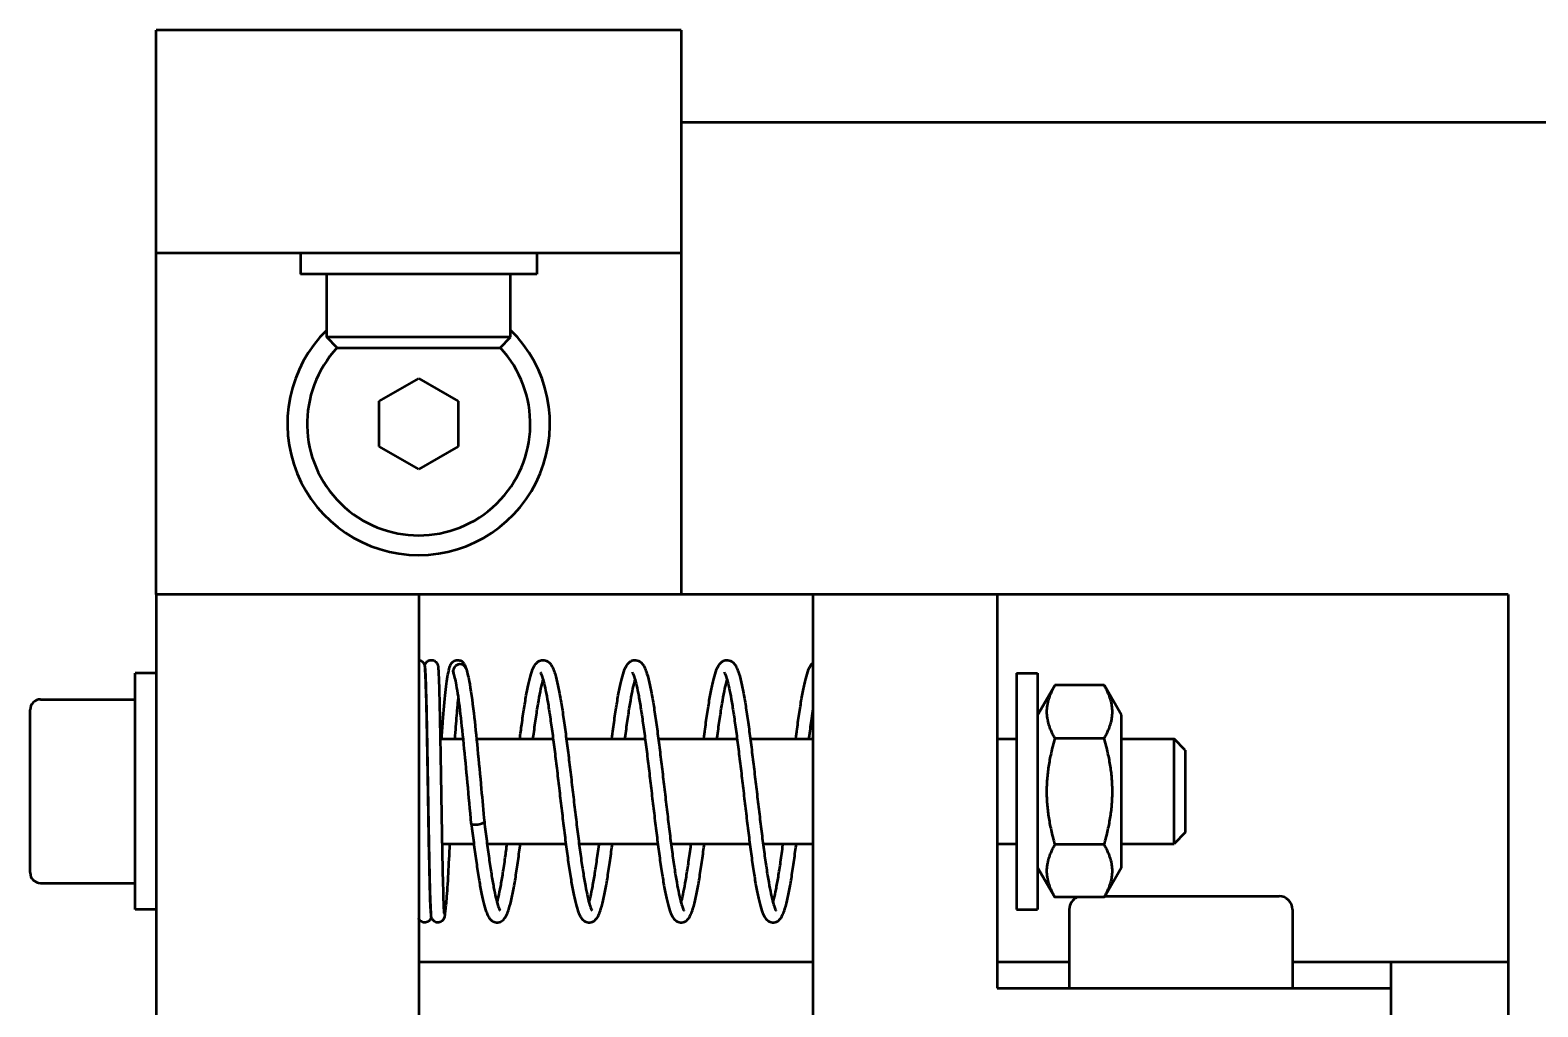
# Model space of a CAD drawing. Header units: millimetres. Extents: x -2685 to 3000, y -4484 to 2121.
# Drawn here: x 403.2 to 460.7, y 721.3 to 758.6 of the extents above; entities that cross this region are included whole.
import ezdxf

# ---------------------------------------------------------------- set-up
doc = ezdxf.new("R2010")
doc.units = ezdxf.units.MM
doc.header["$LTSCALE"] = 7.142857
doc.layers.add('Visible (ISO)', color=7, linetype='Continuous', lineweight=50)

msp = doc.modelspace()

# ---------------------------------------------------------------- linework, layer by layer
at = {"layer": 'Visible (ISO)'}
for p, q in [((428.027, 758.561), (408.027, 758.561)), ((408.027, 750.061), (408.027, 758.561)), ((428.027, 758.561), (428.027, 750.061)), ((428.027, 755.061), (516.112, 755.061)), ((428.027, 750.061), (408.027, 750.061)), ((408.027, 737.061), (408.027, 750.061)), ((413.527, 750.061), (413.527, 749.261)), ((422.527, 750.061), (422.527, 749.261)), ((428.027, 750.061), (428.027, 737.061)), ((422.527, 749.261), (413.527, 749.261)), ((414.527, 746.861), (414.527, 749.261)), ((421.527, 746.861), (421.527, 749.261)), ((421.527, 746.861), (414.527, 746.861)), ((414.927, 746.461), (414.527, 746.861)), ((421.127, 746.461), (421.527, 746.861)), ((414.927, 746.461), (421.127, 746.461)), ((416.527, 744.427), (418.027, 745.293)), ((418.027, 745.293), (419.527, 744.427)), ((416.527, 742.695), (416.527, 744.427)), ((419.527, 744.427), (419.527, 742.695)), ((418.027, 741.829), (416.527, 742.695)), ((419.527, 742.695), (418.027, 741.829)), ((418.027, 737.061), (408.027, 737.061)), ((408.027, 737.061), (408.027, 687.061)), ((433.057, 737.061), (418.027, 737.061)), ((418.027, 737.061), (418.027, 687.061)), ((440.057, 737.061), (433.057, 737.061)), ((433.057, 735.061), (433.057, 737.061)), ((459.527, 737.061), (440.057, 737.061)), ((440.057, 737.061), (440.057, 735.061)), ((459.527, 737.061), (459.527, 723.061)), ((433.057, 689.061), (433.057, 735.061)), ((440.057, 735.061), (440.057, 722.061)), ((407.227, 725.061), (407.227, 734.061)), ((408.027, 734.061), (407.227, 734.061)), ((440.797, 734.061), (440.797, 725.061)), ((440.797, 734.061), (441.597, 734.061)), ((441.597, 734.061), (441.597, 725.061)), ((441.597, 732.461), (442.252, 733.595)), ((444.138, 733.603), (442.256, 733.603)), ((444.797, 732.461), (444.143, 733.595)), ((403.627, 733.061), (407.227, 733.061)), ((403.227, 726.461), (403.227, 732.661)), ((444.797, 726.661), (444.797, 732.461)), ((418.343, 731.561), (418.349, 731.561)), ((418.846, 731.561), (419.726, 731.561)), ((420.228, 731.561), (423.146, 731.561)), ((423.65, 731.561), (426.65, 731.561)), ((427.154, 731.561), (430.154, 731.561)), ((430.658, 731.561), (433.057, 731.561)), ((440.057, 731.561), (440.797, 731.561)), ((444.138, 731.571), (442.256, 731.571)), ((444.797, 731.561), (446.797, 731.561)), ((446.797, 727.561), (446.797, 731.561)), ((447.227, 731.132), (446.797, 731.561)), ((447.227, 731.132), (447.227, 727.991)), ((447.227, 727.991), (446.797, 727.561)), ((418.413, 727.561), (418.418, 727.561)), ((418.916, 727.561), (420.127, 727.561)), ((420.631, 727.561), (423.631, 727.561)), ((424.135, 727.561), (427.135, 727.561)), ((427.639, 727.561), (430.639, 727.561)), ((431.143, 727.561), (433.057, 727.561)), ((440.057, 727.561), (440.797, 727.561)), ((444.138, 727.529), (442.256, 727.529)), ((444.797, 727.561), (446.797, 727.561)), ((441.597, 726.661), (442.252, 725.527)), ((444.797, 726.661), (444.143, 725.527)), ((403.627, 726.061), (407.227, 726.061)), ((444.138, 725.52), (442.256, 725.52)), ((444.162, 725.561), (450.807, 725.561)), ((408.027, 725.061), (407.227, 725.061)), ((440.797, 725.061), (441.597, 725.061)), ((442.807, 725.061), (442.807, 722.061)), ((451.307, 725.061), (451.307, 722.061)), ((418.027, 723.061), (433.057, 723.061)), ((440.057, 723.061), (442.807, 723.061)), ((451.307, 723.061), (459.527, 723.061)), ((455.057, 723.061), (455.057, 722.061)), ((459.527, 723.061), (459.527, 714.32)), ((440.057, 722.061), (455.057, 722.061)), ((455.057, 722.061), (455.057, 717.061))]:
    msp.add_line(p, q, dxfattribs=at)
for centre, radius, start, end in [((418.027, 743.561), 5, 134.427, 45.573), ((418.027, 743.561), 4.25, 136.9069, 43.0931), ((403.627, 732.661), 0.4, 90, 180), ((403.627, 726.461), 0.4, 180, 270), ((443.307, 725.061), 0.5, 113.48897, 180), ((450.807, 725.061), 0.5, 0, 90)]:
    msp.add_arc(centre, radius, start, end, dxfattribs=at)
for centre, major_axis, ratio, start_param, end_param in [((419.591, 734.158), (-0.227, -0.106), 0.961085, 4.29166, 6.199943), ((419.591, 734.158), (0.227, 0.106), 0.961085, 6.202865, 7.433253), ((420.279, 728.363), (-0.248, -0.03), 0.250442, 6.276756, 7.823608), ((420.279, 728.363), (0.248, 0.03), 0.250442, 4.682015, 6.27674), ((418.778, 724.965), (0.227, -0.106), 0.961085, 0.3549, 1.049403)]:
    msp.add_ellipse(centre, major_axis=major_axis, ratio=ratio, start_param=start_param, end_param=end_param, dxfattribs=at)
for points, knots in [([(418.027, 734.56), (418.055, 734.557), (418.083, 734.55), (418.132, 734.527), (418.155, 734.511), (418.19, 734.478), (418.204, 734.461), (418.223, 734.431), (418.23, 734.418), (418.24, 734.395), (418.243, 734.386), (418.25, 734.363), (418.252, 734.353), (418.259, 734.316), (418.261, 734.295), (418.272, 734.186), (418.279, 734.064), (418.296, 733.654), (418.305, 733.318), (418.323, 732.555), (418.332, 732.131), (418.349, 731.222), (418.358, 730.726), (418.375, 729.725), (418.384, 729.207), (418.393, 728.656), (418.394, 728.601), (418.395, 728.519), (418.396, 728.492), (418.398, 728.384), (418.399, 728.303), (418.405, 727.981), (418.409, 727.744), (418.422, 727.056), (418.431, 726.626), (418.448, 725.899), (418.456, 725.591), (418.473, 725.129), (418.482, 724.964), (418.491, 724.886), (418.492, 724.877), (418.492, 724.877)], [0, 0, 0, 0, 0.008911, 0.008911, 0.017568, 0.017568, 0.025826, 0.025826, 0.033146, 0.033146, 0.041498, 0.041498, 0.056044, 0.056044, 0.096784, 0.096784, 0.219741, 0.219741, 0.390081, 0.390081, 0.542507, 0.542507, 0.694299, 0.694299, 0.845828, 0.845828, 0.862559, 0.862559, 0.870932, 0.870932, 0.896061, 0.896061, 0.971662, 0.971662, 1.124906, 1.124906, 1.275851, 1.275851, 1.426063, 1.426063, 1.457854, 1.457854, 1.457854, 1.457854]), ([(418.255, 734.338), (418.256, 734.348), (418.259, 734.358), (418.266, 734.384), (418.271, 734.402), (418.291, 734.439), (418.299, 734.452), (418.321, 734.48), (418.336, 734.495), (418.372, 734.523), (418.392, 734.535), (418.439, 734.553), (418.466, 734.559), (418.521, 734.562), (418.549, 734.559), (418.601, 734.544), (418.626, 734.532), (418.669, 734.503), (418.688, 734.485), (418.714, 734.452), (418.724, 734.436), (418.737, 734.411), (418.741, 734.4), (418.749, 734.379), (418.751, 734.369), (418.758, 734.342), (418.76, 734.329), (418.768, 734.275), (418.772, 734.229), (418.782, 734.073), (418.788, 733.945), (418.803, 733.535), (418.812, 733.203), (418.829, 732.442), (418.838, 732.009), (418.855, 731.087), (418.864, 730.587), (418.881, 729.583), (418.889, 729.065), (418.899, 728.511), (418.9, 728.452), (418.901, 728.392)], [1.3246507, 1.3246507, 1.3246507, 1.3246507, 1.3394872, 1.3394872, 1.354196, 1.354196, 1.3606528, 1.3606528, 1.3681235, 1.3681235, 1.3757621, 1.3757621, 1.3842489, 1.3842489, 1.392938, 1.392938, 1.4016289, 1.4016289, 1.4101799, 1.4101799, 1.4178967, 1.4178967, 1.4253293, 1.4253293, 1.4359819, 1.4359819, 1.4590579, 1.4590579, 1.5282563, 1.5282563, 1.6325398, 1.6325398, 1.7926494, 1.7926494, 1.9451182, 1.9451182, 2.0968689, 2.0968689, 2.2483829, 2.2483829, 2.2668316, 2.2668316, 2.2668316, 2.2668316]), ([(418.897, 731.561), (418.914, 731.784), (418.93, 731.999), (418.981, 732.626), (419.015, 733.01), (419.084, 733.645), (419.119, 733.901), (419.176, 734.186), (419.195, 734.265), (419.241, 734.38), (419.259, 734.422), (419.325, 734.492), (419.35, 734.512), (419.403, 734.541), (419.428, 734.55), (419.499, 734.565), (419.547, 734.562), (419.627, 734.538), (419.659, 734.519), (419.711, 734.477), (419.73, 734.454), (419.769, 734.398), (419.783, 734.368), (419.808, 734.305), (419.819, 734.272), (419.829, 734.236)], [0.082022, 0.082022, 0.082022, 0.082022, 0.1551756, 0.1551756, 0.3079284, 0.3079284, 0.4623363, 0.4623363, 0.5463949, 0.5463949, 0.5948736, 0.5948736, 0.6139447, 0.6139447, 0.6268681, 0.6268681, 0.6479945, 0.6479945, 0.6671239, 0.6671239, 0.6891397, 0.6891397, 0.7246237, 0.7246237, 0.7621072, 0.7621072, 0.7621072, 0.7621072]), ([(421.879, 731.561), (421.903, 731.75), (421.928, 731.932), (421.983, 732.328), (422.013, 732.537), (422.074, 732.93), (422.105, 733.113), (422.168, 733.451), (422.199, 733.605), (422.265, 733.884), (422.299, 734.007), (422.378, 734.235), (422.418, 734.332), (422.514, 734.449), (422.54, 734.475), (422.608, 734.523), (422.65, 734.544), (422.767, 734.569), (422.844, 734.557), (422.966, 734.501), (423.008, 734.459), (423.086, 734.362), (423.116, 734.304), (423.172, 734.176), (423.197, 734.108), (423.259, 733.905), (423.296, 733.757), (423.365, 733.434), (423.398, 733.264), (423.461, 732.896), (423.492, 732.7), (423.554, 732.284), (423.584, 732.064), (423.645, 731.607), (423.675, 731.37), (423.736, 730.883), (423.766, 730.633), (423.826, 730.128), (423.856, 729.872), (423.916, 729.362), (423.946, 729.107), (424.006, 728.604), (424.035, 728.356), (424.095, 727.873), (424.125, 727.639), (424.184, 727.19), (424.214, 726.976), (424.272, 726.573), (424.302, 726.384), (424.36, 726.038), (424.389, 725.88), (424.445, 725.602), (424.473, 725.48), (424.525, 725.28), (424.55, 725.199), (424.593, 725.085), (424.612, 725.047), (424.627, 725.022), (424.63, 725.019), (424.63, 725.019)], [3.313874, 3.313874, 3.313874, 3.313874, 3.444128, 3.444128, 3.606899, 3.606899, 3.770973, 3.770973, 3.937805, 3.937805, 4.111942, 4.111942, 4.314761, 4.314761, 4.374744, 4.374744, 4.432842, 4.432842, 4.511947, 4.511947, 4.603419, 4.603419, 4.728556, 4.728556, 4.846411, 4.846411, 5.037531, 5.037531, 5.20808, 5.20808, 5.373558, 5.373558, 5.537003, 5.537003, 5.699435, 5.699435, 5.861275, 5.861275, 6.022712, 6.022712, 6.183822, 6.183822, 6.344607, 6.344607, 6.505003, 6.505003, 6.664842, 6.664842, 6.82377, 6.82377, 6.981017, 6.981017, 7.134784, 7.134784, 7.280475, 7.280475, 7.406544, 7.406544, 7.458363, 7.458363, 7.458363, 7.458363]), ([(425.383, 731.561), (425.4, 731.691), (425.416, 731.818), (425.464, 732.167), (425.494, 732.382), (425.555, 732.787), (425.586, 732.977), (425.648, 733.329), (425.679, 733.491), (425.744, 733.785), (425.777, 733.915), (425.851, 734.153), (425.889, 734.255), (425.973, 734.397), (426.008, 734.447), (426.103, 734.518), (426.146, 734.541), (426.265, 734.569), (426.343, 734.559), (426.466, 734.503), (426.508, 734.462), (426.586, 734.368), (426.616, 734.312), (426.672, 734.187), (426.697, 734.118), (426.76, 733.916), (426.797, 733.768), (426.867, 733.446), (426.899, 733.276), (426.963, 732.909), (426.994, 732.714), (427.055, 732.299), (427.086, 732.08), (427.147, 731.624), (427.177, 731.387), (427.237, 730.9), (427.267, 730.651), (427.328, 730.146), (427.358, 729.89), (427.418, 729.379), (427.447, 729.124), (427.507, 728.621), (427.537, 728.373), (427.597, 727.89), (427.626, 727.655), (427.686, 727.206), (427.715, 726.991), (427.774, 726.586), (427.803, 726.397), (427.862, 726.049), (427.89, 725.891), (427.947, 725.611), (427.974, 725.488), (428.027, 725.286), (428.052, 725.204), (428.095, 725.088), (428.114, 725.049), (428.13, 725.023), (428.134, 725.019), (428.134, 725.019)], [9.59706, 9.59706, 9.59706, 9.59706, 9.686889, 9.686889, 9.849445, 9.849445, 10.013108, 10.013108, 10.17902, 10.17902, 10.350509, 10.350509, 10.541365, 10.541365, 10.652207, 10.652207, 10.713831, 10.713831, 10.793477, 10.793477, 10.883944, 10.883944, 11.004808, 11.004808, 11.124338, 11.124338, 11.316634, 11.316634, 11.487382, 11.487382, 11.652929, 11.652929, 11.816406, 11.816406, 11.978856, 11.978856, 12.140706, 12.140706, 12.302151, 12.302151, 12.463268, 12.463268, 12.624062, 12.624062, 12.784468, 12.784468, 12.944323, 12.944323, 13.103278, 13.103278, 13.26058, 13.26058, 13.414462, 13.414462, 13.560435, 13.560435, 13.687167, 13.687167, 13.741548, 13.741548, 13.741548, 13.741548]), ([(428.887, 731.561), (428.903, 731.689), (428.92, 731.814), (428.966, 732.161), (428.997, 732.376), (429.058, 732.781), (429.089, 732.972), (429.151, 733.325), (429.182, 733.487), (429.247, 733.781), (429.28, 733.912), (429.353, 734.15), (429.392, 734.252), (429.475, 734.395), (429.511, 734.445), (429.605, 734.517), (429.649, 734.541), (429.768, 734.569), (429.846, 734.559), (429.969, 734.503), (430.012, 734.462), (430.089, 734.368), (430.119, 734.312), (430.175, 734.188), (430.2, 734.119), (430.264, 733.917), (430.301, 733.769), (430.37, 733.447), (430.403, 733.277), (430.466, 732.911), (430.497, 732.715), (430.559, 732.3), (430.589, 732.081), (430.65, 731.625), (430.68, 731.388), (430.741, 730.902), (430.771, 730.652), (430.831, 730.147), (430.861, 729.892), (430.921, 729.381), (430.951, 729.126), (431.011, 728.623), (431.041, 728.374), (431.1, 727.891), (431.13, 727.657), (431.189, 727.207), (431.219, 726.992), (431.278, 726.587), (431.307, 726.398), (431.365, 726.05), (431.394, 725.892), (431.45, 725.612), (431.478, 725.489), (431.531, 725.287), (431.556, 725.205), (431.599, 725.089), (431.618, 725.05), (431.634, 725.023), (431.638, 725.019), (431.638, 725.019)], [15.880246, 15.880246, 15.880246, 15.880246, 15.968538, 15.968538, 16.131086, 16.131086, 16.294735, 16.294735, 16.460616, 16.460616, 16.632019, 16.632019, 16.822517, 16.822517, 16.934797, 16.934797, 16.996811, 16.996811, 17.076511, 17.076511, 17.166887, 17.166887, 17.287368, 17.287368, 17.407044, 17.407044, 17.59945, 17.59945, 17.770215, 17.770215, 17.935769, 17.935769, 18.099249, 18.099249, 18.2617, 18.2617, 18.423552, 18.423552, 18.584998, 18.584998, 18.746115, 18.746115, 18.90691, 18.90691, 19.067317, 19.067317, 19.227173, 19.227173, 19.386131, 19.386131, 19.543437, 19.543437, 19.69733, 19.69733, 19.843328, 19.843328, 19.97012, 19.97012, 20.024733, 20.024733, 20.024733, 20.024733]), ([(418.404, 728.335), (418.396, 728.832), (418.387, 729.357), (418.37, 730.373), (418.361, 730.877), (418.344, 731.811), (418.336, 732.253), (418.319, 733.02), (418.31, 733.354), (418.293, 733.874), (418.284, 734.067), (418.273, 734.214), (418.269, 734.246), (418.269, 734.246)], [0, 0, 0, 0, 0.1542004, 0.1542004, 0.3055428, 0.3055428, 0.4568444, 0.4568444, 0.6079281, 0.6079281, 0.7583975, 0.7583975, 0.8203649, 0.8203649, 0.8203649, 0.8203649]), ([(419.35, 734.091), (419.34, 734.13), (419.33, 734.156), (419.329, 734.156), (419.329, 734.156), (419.329, 734.156)], [0, 0, 0, 0, 0.05588375, 0.05588375, 0.05668233, 0.05668233, 0.05668233, 0.05668233]), ([(420.031, 728.334), (419.983, 728.835), (419.935, 729.364), (419.84, 730.386), (419.793, 730.892), (419.7, 731.826), (419.652, 732.266), (419.56, 733.023), (419.513, 733.351), (419.429, 733.819), (419.388, 733.985), (419.357, 734.071)], [0, 0, 0, 0, 0.155967, 0.155967, 0.3087134, 0.3087134, 0.4607927, 0.4607927, 0.6116963, 0.6116963, 0.7431245, 0.7431245, 0.7431245, 0.7431245]), ([(419.825, 734.245), (419.871, 734.121), (419.909, 733.962), (420.006, 733.448), (420.065, 733.028), (420.171, 732.128), (420.219, 731.659), (420.315, 730.684), (420.363, 730.167), (420.449, 729.232), (420.488, 728.804), (420.527, 728.393)], [0, 0, 0, 0, 0.1224169, 0.1224169, 0.3101705, 0.3101705, 0.4674256, 0.4674256, 0.6214928, 0.6214928, 0.7492348, 0.7492348, 0.7492348, 0.7492348]), ([(422.652, 734.104), (422.651, 734.104), (422.665, 734.085), (422.695, 734.02), (422.713, 733.976), (422.753, 733.853), (422.777, 733.769), (422.827, 733.564), (422.854, 733.44), (422.909, 733.157), (422.937, 732.997), (422.994, 732.645), (423.024, 732.454), (423.082, 732.045), (423.111, 731.828), (423.171, 731.376), (423.2, 731.14), (423.26, 730.655), (423.289, 730.406), (423.349, 729.902), (423.379, 729.647), (423.439, 729.137), (423.469, 728.882), (423.529, 728.38), (423.559, 728.133), (423.619, 727.651), (423.649, 727.417), (423.71, 726.967), (423.74, 726.752), (423.801, 726.346), (423.832, 726.156), (423.894, 725.802), (423.926, 725.64), (423.99, 725.345), (424.024, 725.214), (424.097, 724.975), (424.135, 724.873), (424.218, 724.73), (424.254, 724.678), (424.349, 724.606), (424.392, 724.582), (424.512, 724.554), (424.59, 724.564), (424.713, 724.619), (424.756, 724.66), (424.833, 724.754), (424.863, 724.809), (424.919, 724.933), (424.944, 725.002), (425.008, 725.205), (425.045, 725.352), (425.115, 725.674), (425.147, 725.844), (425.21, 726.211), (425.241, 726.406), (425.303, 726.821), (425.333, 727.04), (425.377, 727.365), (425.39, 727.462), (425.402, 727.561)], [4.598181, 4.598181, 4.598181, 4.598181, 4.712452, 4.712452, 4.82245, 4.82245, 4.956863, 4.956863, 5.105105, 5.105105, 5.259759, 5.259759, 5.417379, 5.417379, 5.57649, 5.57649, 5.736432, 5.736432, 5.896895, 5.896895, 6.057732, 6.057732, 6.218888, 6.218888, 6.380377, 6.380377, 6.542287, 6.542287, 6.704827, 6.704827, 6.868463, 6.868463, 7.034314, 7.034314, 7.205636, 7.205636, 7.395795, 7.395795, 7.509375, 7.509375, 7.571816, 7.571816, 7.651572, 7.651572, 7.741854, 7.741854, 7.861934, 7.861934, 7.98176, 7.98176, 8.174282, 8.174282, 8.345067, 8.345067, 8.510628, 8.510628, 8.674111, 8.674111, 8.742668, 8.742668, 8.742668, 8.742668]), ([(426.155, 734.104), (426.155, 734.104), (426.169, 734.085), (426.199, 734.02), (426.217, 733.975), (426.257, 733.851), (426.281, 733.767), (426.331, 733.562), (426.358, 733.437), (426.413, 733.154), (426.441, 732.993), (426.499, 732.641), (426.528, 732.449), (426.586, 732.041), (426.616, 731.824), (426.675, 731.37), (426.705, 731.134), (426.764, 730.649), (426.794, 730.4), (426.854, 729.896), (426.883, 729.641), (426.943, 729.131), (426.973, 728.877), (427.033, 728.375), (427.063, 728.127), (427.124, 727.646), (427.154, 727.412), (427.214, 726.962), (427.245, 726.748), (427.306, 726.342), (427.337, 726.152), (427.399, 725.799), (427.43, 725.637), (427.495, 725.342), (427.528, 725.211), (427.601, 724.973), (427.64, 724.871), (427.723, 724.728), (427.758, 724.677), (427.853, 724.605), (427.897, 724.581), (428.016, 724.554), (428.094, 724.564), (428.218, 724.619), (428.26, 724.661), (428.337, 724.754), (428.367, 724.81), (428.423, 724.934), (428.448, 725.003), (428.512, 725.205), (428.549, 725.353), (428.618, 725.675), (428.651, 725.845), (428.714, 726.212), (428.745, 726.407), (428.807, 726.822), (428.837, 727.041), (428.881, 727.365), (428.893, 727.463), (428.906, 727.561)], [10.881366, 10.881366, 10.881366, 10.881366, 10.996335, 10.996335, 11.106542, 11.106542, 11.241095, 11.241095, 11.389405, 11.389405, 11.544089, 11.544089, 11.701724, 11.701724, 11.860843, 11.860843, 12.02079, 12.02079, 12.181256, 12.181256, 12.342095, 12.342095, 12.503254, 12.503254, 12.664745, 12.664745, 12.826659, 12.826659, 12.989205, 12.989205, 13.152851, 13.152851, 13.318727, 13.318727, 13.490114, 13.490114, 13.680545, 13.680545, 13.793084, 13.793084, 13.855178, 13.855178, 13.934888, 13.934888, 14.025246, 14.025246, 14.145652, 14.145652, 14.265356, 14.265356, 14.457784, 14.457784, 14.628553, 14.628553, 14.794108, 14.794108, 14.957589, 14.957589, 15.025854, 15.025854, 15.025854, 15.025854]), ([(429.659, 734.104), (429.659, 734.104), (429.673, 734.085), (429.703, 734.02), (429.721, 733.974), (429.761, 733.851), (429.785, 733.767), (429.835, 733.561), (429.862, 733.437), (429.917, 733.153), (429.945, 732.993), (430.003, 732.641), (430.032, 732.449), (430.09, 732.04), (430.12, 731.823), (430.179, 731.37), (430.208, 731.134), (430.268, 730.649), (430.298, 730.4), (430.357, 729.896), (430.387, 729.641), (430.447, 729.131), (430.477, 728.876), (430.537, 728.374), (430.567, 728.127), (430.627, 727.645), (430.658, 727.411), (430.718, 726.962), (430.749, 726.747), (430.81, 726.342), (430.84, 726.151), (430.903, 725.798), (430.934, 725.636), (430.999, 725.342), (431.032, 725.211), (431.105, 724.973), (431.144, 724.871), (431.227, 724.728), (431.262, 724.677), (431.357, 724.605), (431.401, 724.581), (431.52, 724.554), (431.598, 724.564), (431.721, 724.619), (431.764, 724.661), (431.841, 724.754), (431.871, 724.81), (431.927, 724.934), (431.952, 725.003), (432.016, 725.205), (432.053, 725.353), (432.122, 725.675), (432.155, 725.845), (432.218, 726.212), (432.249, 726.408), (432.311, 726.822), (432.341, 727.041), (432.384, 727.365), (432.397, 727.463), (432.41, 727.561)], [17.164551, 17.164551, 17.164551, 17.164551, 17.279591, 17.279591, 17.389819, 17.389819, 17.524386, 17.524386, 17.672703, 17.672703, 17.82739, 17.82739, 17.985026, 17.985026, 18.144146, 18.144146, 18.304093, 18.304093, 18.46456, 18.46456, 18.625399, 18.625399, 18.786558, 18.786558, 18.94805, 18.94805, 19.109964, 19.109964, 19.27251, 19.27251, 19.436158, 19.436158, 19.602036, 19.602036, 19.773429, 19.773429, 19.963888, 19.963888, 20.07632, 20.07632, 20.13838, 20.13838, 20.218086, 20.218086, 20.308452, 20.308452, 20.428889, 20.428889, 20.548581, 20.548581, 20.741, 20.741, 20.911767, 20.911767, 21.077322, 21.077322, 21.240802, 21.240802, 21.309039, 21.309039, 21.309039, 21.309039]), ([(432.39, 731.561), (432.407, 731.689), (432.423, 731.814), (432.47, 732.161), (432.5, 732.375), (432.562, 732.781), (432.592, 732.971), (432.654, 733.324), (432.686, 733.486), (432.751, 733.78), (432.784, 733.911), (432.857, 734.15), (432.895, 734.252), (432.976, 734.389), (433.007, 734.434), (433.057, 734.477)], [22.163431, 22.163431, 22.163431, 22.163431, 22.251584, 22.251584, 22.414131, 22.414131, 22.577779, 22.577779, 22.743657, 22.743657, 22.915052, 22.915052, 23.105518, 23.105518, 23.205902, 23.205902, 23.205902, 23.205902]), ([(422.383, 731.561), (422.388, 731.6), (422.393, 731.639), (422.428, 731.902), (422.458, 732.118), (422.517, 732.523), (422.546, 732.713), (422.604, 733.062), (422.633, 733.221), (422.689, 733.503), (422.717, 733.626), (422.751, 733.758), (422.758, 733.784), (422.765, 733.808)], [3.3287717, 3.3287717, 3.3287717, 3.3287717, 3.3561583, 3.3561583, 3.516028, 3.516028, 3.6750091, 3.6750091, 3.8323603, 3.8323603, 3.9863515, 3.9863515, 4.0257858, 4.0257858, 4.0257858, 4.0257858]), ([(425.887, 731.561), (425.893, 731.604), (425.898, 731.647), (425.933, 731.914), (425.963, 732.129), (426.022, 732.534), (426.051, 732.723), (426.109, 733.071), (426.138, 733.23), (426.195, 733.51), (426.222, 733.633), (426.256, 733.761), (426.262, 733.785), (426.269, 733.808)], [9.611957, 9.611957, 9.611957, 9.611957, 9.6421849, 9.6421849, 9.8020426, 9.8020426, 9.961003, 9.961003, 10.1183141, 10.1183141, 10.2722181, 10.2722181, 10.3089732, 10.3089732, 10.3089732, 10.3089732]), ([(429.391, 731.561), (429.396, 731.605), (429.402, 731.648), (429.437, 731.915), (429.467, 732.13), (429.526, 732.535), (429.555, 732.724), (429.613, 733.072), (429.642, 733.23), (429.698, 733.511), (429.726, 733.633), (429.76, 733.762), (429.766, 733.785), (429.772, 733.808)], [15.8951424, 15.8951424, 15.8951424, 15.8951424, 15.9256577, 15.9256577, 16.0855141, 16.0855141, 16.2444724, 16.2444724, 16.4017795, 16.4017795, 16.5556746, 16.5556746, 16.5921587, 16.5921587, 16.5921587, 16.5921587]), ([(419.536, 733.177), (419.513, 732.96), (419.491, 732.714), (419.445, 732.175), (419.421, 731.876), (419.398, 731.561)], [0.4595792, 0.4595792, 0.4595792, 0.4595792, 0.561058, 0.561058, 0.6650032, 0.6650032, 0.6650032, 0.6650032]), ([(432.895, 731.561), (432.9, 731.605), (432.906, 731.648), (432.941, 731.915), (432.971, 732.13), (433.019, 732.463), (433.038, 732.587), (433.057, 732.705)], [22.1783277, 22.1783277, 22.1783277, 22.1783277, 22.2088709, 22.2088709, 22.3687272, 22.3687272, 22.4706709, 22.4706709, 22.4706709, 22.4706709]), ([(419.026, 724.941), (419.022, 724.888), (419.018, 724.847), (419.011, 724.797), (419.009, 724.784), (419.002, 724.753), (418.999, 724.738), (418.98, 724.697), (418.971, 724.679), (418.943, 724.642), (418.924, 724.623), (418.882, 724.593), (418.857, 724.58), (418.804, 724.564), (418.776, 724.56), (418.721, 724.562), (418.693, 724.568), (418.642, 724.588), (418.619, 724.602), (418.579, 724.634), (418.563, 724.653), (418.539, 724.688), (418.531, 724.704), (418.52, 724.729), (418.517, 724.738), (418.51, 724.761), (418.508, 724.772), (418.501, 724.809), (418.499, 724.832), (418.487, 724.95), (418.48, 725.086), (418.464, 725.523), (418.454, 725.863), (418.436, 726.632), (418.428, 727.061), (418.414, 727.781), (418.409, 728.055), (418.404, 728.335)], [0, 0, 0, 0, 0.0619181, 0.0619181, 0.0851113, 0.0851113, 0.1026099, 0.1026099, 0.1120252, 0.1120252, 0.1207645, 0.1207645, 0.1294741, 0.1294741, 0.1381807, 0.1381807, 0.1468872, 0.1468872, 0.1555957, 0.1555957, 0.1643292, 0.1643292, 0.1730656, 0.1730656, 0.1817094, 0.1817094, 0.1965954, 0.1965954, 0.2398141, 0.2398141, 0.3703999, 0.3703999, 0.5380289, 0.5380289, 0.6903697, 0.6903697, 0.7771999, 0.7771999, 0.7771999, 0.7771999]), ([(418.901, 728.392), (418.91, 727.895), (418.918, 727.412), (418.935, 726.559), (418.944, 726.176), (418.961, 725.548), (418.969, 725.294), (418.982, 725.037), (418.986, 724.971), (418.991, 724.907), (418.993, 724.891), (418.994, 724.879), (418.995, 724.876), (418.995, 724.876)], [0, 0, 0, 0, 0.1539764, 0.1539764, 0.3050759, 0.3050759, 0.4559005, 0.4559005, 0.5295906, 0.5295906, 0.5640514, 0.5640514, 0.5796812, 0.5796812, 0.5796812, 0.5796812]), ([(420.031, 728.333), (420.061, 728.085), (420.091, 727.842), (420.152, 727.372), (420.182, 727.145), (420.243, 726.712), (420.273, 726.506), (420.334, 726.12), (420.365, 725.94), (420.428, 725.61), (420.46, 725.46), (420.527, 725.188), (420.562, 725.069), (420.622, 724.907), (420.646, 724.852), (420.705, 724.744), (420.74, 724.69), (420.836, 724.611), (420.881, 724.584), (421.004, 724.554), (421.083, 724.563), (421.207, 724.617), (421.25, 724.658), (421.327, 724.75), (421.356, 724.803), (421.412, 724.925), (421.438, 724.994), (421.502, 725.196), (421.539, 725.344), (421.609, 725.666), (421.641, 725.835), (421.705, 726.2), (421.736, 726.396), (421.798, 726.81), (421.828, 727.028), (421.872, 727.356), (421.885, 727.458), (421.899, 727.561)], [0, 0, 0, 0, 0.161612, 0.161612, 0.323737, 0.323737, 0.486636, 0.486636, 0.650956, 0.650956, 0.818362, 0.818362, 0.994261, 0.994261, 1.100063, 1.100063, 1.220111, 1.220111, 1.286848, 1.286848, 1.36709, 1.36709, 1.456619, 1.456619, 1.573518, 1.573518, 1.694486, 1.694486, 1.887972, 1.887972, 2.058914, 2.058914, 2.224528, 2.224528, 2.388037, 2.388037, 2.459483, 2.459483, 2.459483, 2.459483]), ([(420.527, 728.393), (420.557, 728.148), (420.587, 727.907), (420.646, 727.445), (420.676, 727.222), (420.735, 726.8), (420.764, 726.601), (420.823, 726.232), (420.852, 726.061), (420.909, 725.756), (420.937, 725.62), (420.992, 725.389), (421.018, 725.292), (421.066, 725.144), (421.087, 725.09), (421.116, 725.032), (421.126, 725.019), (421.126, 725.019)], [0.000087, 0.000087, 0.000087, 0.000087, 0.160587, 0.160587, 0.320667, 0.320667, 0.480004, 0.480004, 0.638028, 0.638028, 0.793454, 0.793454, 0.943093, 0.943093, 1.078682, 1.078682, 1.175177, 1.175177, 1.175177, 1.175177]), ([(419.203, 727.561), (419.184, 727.155), (419.165, 726.772), (419.125, 726.051), (419.104, 725.716), (419.063, 725.229), (419.045, 725.055), (419.025, 724.93)], [0.3233887, 0.3233887, 0.3233887, 0.3233887, 0.4573369, 0.4573369, 0.6097531, 0.6097531, 0.7410712, 0.7410712, 0.7410712, 0.7410712]), ([(421.013, 725.315), (421.031, 725.38), (421.05, 725.455), (421.096, 725.656), (421.124, 725.79), (421.18, 726.093), (421.208, 726.262), (421.266, 726.63), (421.295, 726.829), (421.348, 727.206), (421.371, 727.381), (421.394, 727.561)], [1.7475557, 1.7475557, 1.7475557, 1.7475557, 1.8539939, 1.8539939, 2.0044774, 2.0044774, 2.1601499, 2.1601499, 2.3182669, 2.3182669, 2.4445862, 2.4445862, 2.4445862, 2.4445862]), ([(424.517, 725.315), (424.529, 725.358), (424.541, 725.405), (424.58, 725.565), (424.607, 725.689), (424.662, 725.974), (424.691, 726.135), (424.748, 726.488), (424.777, 726.68), (424.836, 727.089), (424.865, 727.306), (424.896, 727.542), (424.897, 727.552), (424.898, 727.561)], [8.0307524, 8.0307524, 8.0307524, 8.0307524, 8.1011117, 8.1011117, 8.2495255, 8.2495255, 8.4042562, 8.4042562, 8.5619137, 8.5619137, 8.7210447, 8.7210447, 8.7277718, 8.7277718, 8.7277718, 8.7277718]), ([(428.02, 725.315), (428.032, 725.357), (428.045, 725.404), (428.083, 725.561), (428.11, 725.686), (428.165, 725.97), (428.193, 726.13), (428.251, 726.482), (428.28, 726.674), (428.338, 727.083), (428.368, 727.3), (428.399, 727.538), (428.4, 727.549), (428.402, 727.561)], [14.3139395, 14.3139395, 14.3139395, 14.3139395, 14.3829408, 14.3829408, 14.5312675, 14.5312675, 14.6859588, 14.6859588, 14.8435972, 14.8435972, 15.002718, 15.002718, 15.0109571, 15.0109571, 15.0109571, 15.0109571]), ([(431.524, 725.315), (431.536, 725.357), (431.548, 725.403), (431.587, 725.561), (431.614, 725.685), (431.669, 725.969), (431.697, 726.13), (431.755, 726.482), (431.784, 726.674), (431.842, 727.082), (431.872, 727.299), (431.903, 727.537), (431.904, 727.549), (431.906, 727.561)], [20.597125, 20.597125, 20.597125, 20.597125, 20.6660027, 20.6660027, 20.8143215, 20.8143215, 20.9690091, 20.9690091, 21.1266458, 21.1266458, 21.2857658, 21.2857658, 21.2941424, 21.2941424, 21.2941424, 21.2941424]), ([(418.506, 724.782), (418.505, 724.777), (418.504, 724.772), (418.5, 724.756), (418.497, 724.744), (418.488, 724.72), (418.485, 724.712), (418.476, 724.693), (418.47, 724.684), (418.453, 724.658), (418.439, 724.641), (418.406, 724.611), (418.386, 724.597), (418.342, 724.575), (418.316, 724.567), (418.263, 724.56), (418.235, 724.561), (418.181, 724.571), (418.154, 724.581), (418.108, 724.607), (418.088, 724.624), (418.056, 724.658), (418.045, 724.674), (418.033, 724.696), (418.03, 724.702), (418.027, 724.708)], [2.34486101, 2.34486101, 2.34486101, 2.34486101, 2.35255165, 2.35255165, 2.36601107, 2.36601107, 2.37193324, 2.37193324, 2.37724581, 2.37724581, 2.3851177, 2.3851177, 2.39280779, 2.39280779, 2.40110521, 2.40110521, 2.40977984, 2.40977984, 2.41847379, 2.41847379, 2.42710293, 2.42710293, 2.43510969, 2.43510969, 2.43880454, 2.43880454, 2.43880454, 2.43880454])]:
    msp.add_open_spline(points, degree=3, knots=knots, dxfattribs=at)
for points, weights in [([(442.256, 733.603), (441.673, 732.587), (442.256, 731.571)], [1, 1.15470053838, 1]), ([(442.252, 733.595), (442.254, 733.599), (442.256, 733.603)], [1.00097678621, 1.00048994479, 1]), ([(444.138, 733.603), (444.141, 733.599), (444.143, 733.595)], [1, 1.00048994479, 1.00097678621]), ([(444.138, 731.571), (444.722, 732.587), (444.138, 733.603)], [1, 1.15470053838, 1]), ([(442.256, 731.571), (441.673, 729.55), (442.256, 727.529)], [1, 1.15470053838, 1]), ([(444.138, 727.529), (444.722, 729.55), (444.138, 731.571)], [1, 1.15470053838, 1]), ([(442.256, 727.529), (441.673, 726.525), (442.256, 725.52)], [1, 1.15470053838, 1]), ([(444.138, 725.52), (444.722, 726.525), (444.138, 727.529)], [1, 1.15470053838, 1])]:
    msp.add_rational_spline(points, weights, degree=2, dxfattribs=at)

doc.saveas('drawing.dxf')
